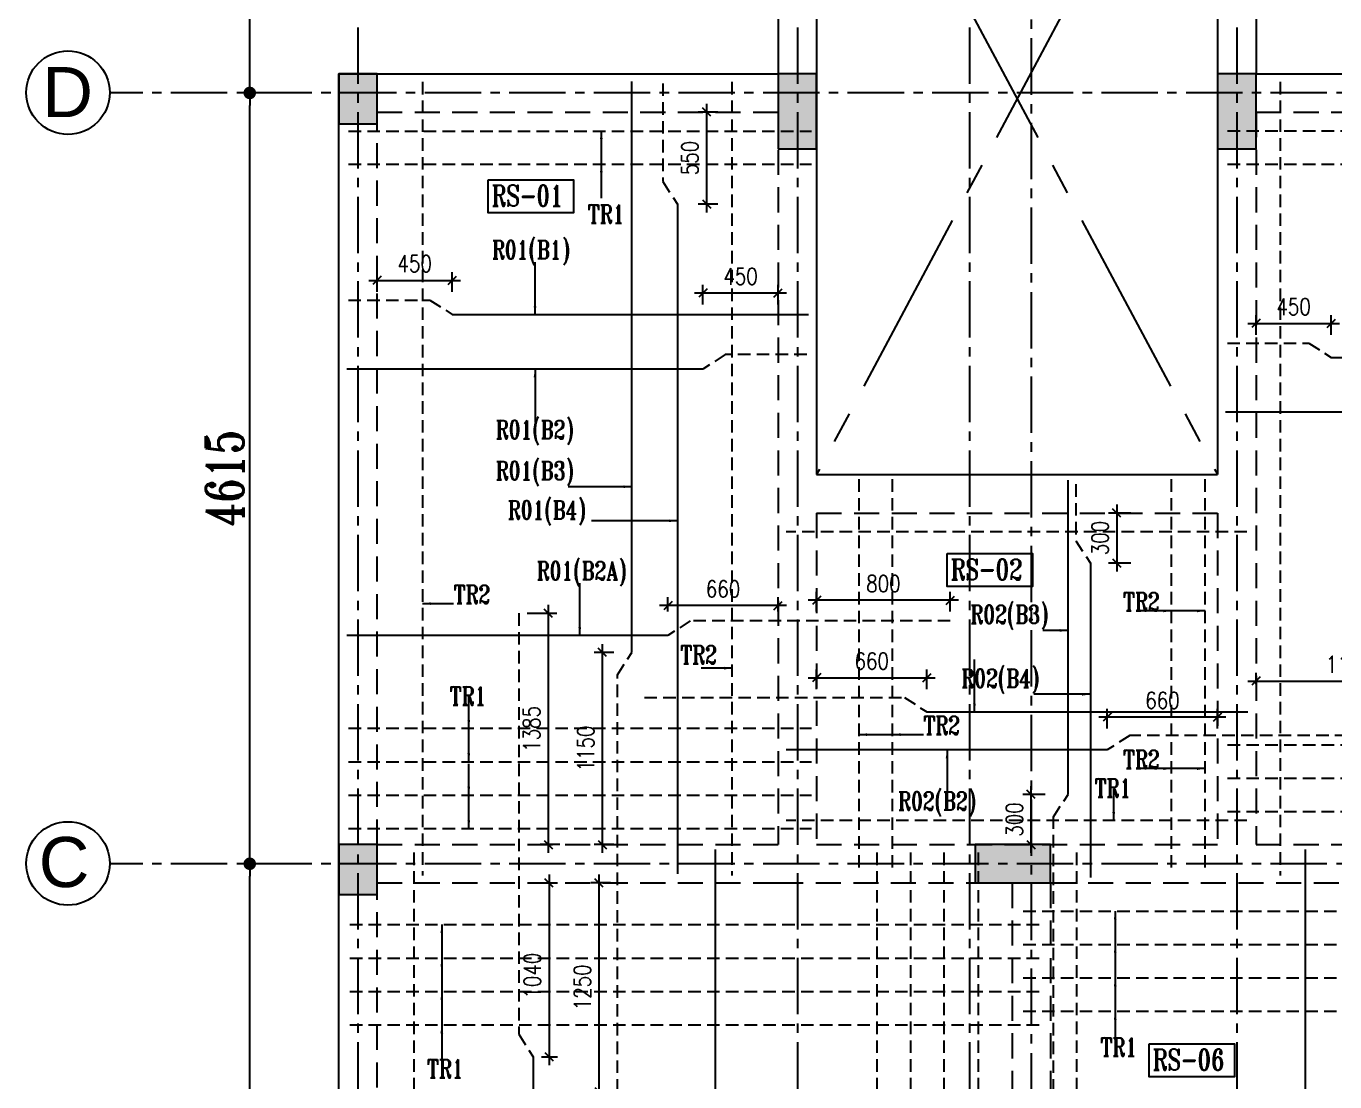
# Model space of a CAD drawing. Header units: millimetres. Extents: x 12977220 to 13113408, y -169657 to -55898.
# Drawn here: x 13080645 to 13088477, y -67421 to -61100 of the extents above; entities that cross this region are included whole.
import ezdxf

# ---------------------------------------------------------------- set-up
doc = ezdxf.new("R2010")
doc.units = ezdxf.units.MM
doc.header["$LTSCALE"] = 3
doc.header["$PDMODE"] = 66
for name, pattern in [('CENTER', [2, 1.25, -0.25, 0.25, -0.25]), ('CENTER2', [1.125, 0.75, -0.125, 0.125, -0.125]), ('HIDDEN', [0.375, 0.25, -0.125])]:
    doc.linetypes.add(name, pattern=pattern)
for name, color, linetype in [('BEAM', 7, 'Continuous'), ('COLUMN', 6, 'Continuous'), ('COLUMN NEW', 112, 'Continuous'), ('COLUMN-NAME', 83, 'Continuous'), ('DIM', 9, 'Continuous'), ('FOOTING', 60, 'Continuous'), ('GRID', 8, 'CENTER'), ('GRIDNAME', 83, 'Continuous'), ('ROD', 211, 'Continuous'), ('text', 33, 'Continuous'), ('wal1', 1, 'Continuous')]:
    doc.layers.add(name, color=color, linetype=linetype)
doc.styles.add('ariel', font='ARIAL.TTF')
doc.styles.add('ROMAN', font='ROMANS.SHX', dxfattribs={"width": 0.8})
doc.styles.add('ROMANT', font='romant.shx', dxfattribs={"width": 0.75})
doc.styles.add('RS', font='romans.shx')
doc.styles.get("Standard").update_dxf_attribs({"font": 'ARIALBD.TTF', "height": 4.5})
doc.dimstyles.new('Copy of Copy(2) of Standard', dxfattribs={"dimtxt": 6, "dimasz": 4, "dimexe": 0, "dimexo": 0, "dimgap": 2, "dimtad": 1, "dimdec": 4, "dimzin": 3, "dimdsep": 46, "dimlunit": 4, "dimtxsty": 'Standard', "dimcen": 0.09, "dimclrt": 4, "dimadec": 0, "dimazin": 0, "dimtfac": 1, "dimtdec": 4, "dimtofl": 0, "dimtmove": 0, "dimatfit": 3, "dimfxl": 1, "dimtolj": 1, "dimtzin": 0, "dimarcsym": 0})
doc.dimstyles.new('DIM$0', dxfattribs={"dimtxt": 3, "dimasz": 1, "dimexe": 1, "dimexo": 1, "dimgap": 0.5, "dimtad": 1, "dimdec": 0, "dimdsep": 46, "dimtxsty": 'ROMANT', "dimblk": 'DOT', "dimcen": 2, "dimdle": 1, "dimclrd": 9, "dimclre": 9, "dimclrt": 123, "dimadec": 0, "dimazin": 0, "dimtfac": 1, "dimtdec": 0, "dimtmove": 2, "dimatfit": 2, "dimfxl": 1, "dimarcsym": 0})
doc.dimstyles.new('s100', dxfattribs={"dimtxt": 2, "dimasz": 1, "dimexe": 1, "dimexo": 1, "dimgap": 1, "dimtad": 1, "dimdec": 0, "dimzin": 0, "dimdsep": 46, "dimtxsty": 'RS', "dimblk": 'OBLIQUE', "dimcen": 0.09, "dimdle": 1, "dimclrd": 9, "dimclre": 9, "dimclrt": 123, "dimadec": 0, "dimazin": 0, "dimtfac": 1, "dimtdec": 0, "dimtix": 1, "dimtofl": 0, "dimtmove": 0, "dimatfit": 3, "dimldrblk": 'OBLIQUE', "dimfxl": 1, "dimtolj": 1, "dimtzin": 0, "dimarcsym": 0})

# ---------------------------------------------------------------- blocks, each defined once
blk = doc.blocks.new('C1 NEW')
at = {"layer": 'COLUMN NEW', "ltscale": 0.15}
for points in [[(115, 150), (-115, 150), (0, 0)], [(0, 0), (-115, 150), (-115, -150)], [(115, 150), (0, 0), (115, -150)], [(0, 0), (-115, -150), (115, -150)]]:
    blk.add_hatch(color=6, dxfattribs=at).paths.add_polyline_path(points)
at = {"layer": 'COLUMN NEW', "color": 6, "ltscale": 0.15}
blk.add_lwpolyline([(-115, -150), (115, -150), (115, 150), (-115, 150)], close=True, dxfattribs=at)
blk = doc.blocks.new('C2')
at = {"layer": 'COLUMN NEW', "ltscale": 0.15}
blk.add_hatch(color=6, dxfattribs=at).paths.add_polyline_path([(115, 225), (-115, 225), (-115, -225), (115, -225)])
at = {"layer": 'COLUMN NEW', "color": 6, "ltscale": 0.15}
blk.add_lwpolyline([(-115, -225), (115, -225), (115, 225), (-115, 225)], close=True, dxfattribs=at)
blk = doc.blocks.new('C3')
at = {"layer": 'COLUMN NEW', "ltscale": 0.15}
blk.add_hatch(color=6, dxfattribs=at).paths.add_polyline_path([(115, 225), (-115, 225), (-115, -225), (115, -225)])
at = {"layer": 'COLUMN NEW', "color": 6, "ltscale": 0.15}
blk.add_lwpolyline([(-115, -225), (115, -225), (115, 225), (-115, 225)], close=True, dxfattribs=at)
blk = doc.blocks.new('_Dot')
at = {"color": 0, "linetype": 'ByBlock', "lineweight": -2}
blk.add_line((-0.5, 0), (-1, 0), dxfattribs=at)
at = {"color": 0, "linetype": 'ByBlock', "const_width": 0.5}
blk.add_lwpolyline([(-0.25, 0, 1), (0.25, 0, 1)], format="xyb", close=True, dxfattribs=at)
blk = doc.blocks.new('*D688')
at = {"layer": 'Defpoints', "color": 0, "linetype": 'ByBlock', "ltscale": 500, "transparency": 16777216}
for p in [(13081983.1, -66115.2), (13082055.1, -66115.2), (13081880.3, -70270.2)]:
    blk.add_point(p, dxfattribs=at)
at = {"layer": 'FOOTING', "color": 9, "linetype": 'ByBlock', "lineweight": -2, "ltscale": 500, "transparency": 16777216}
for p, q in [((13081980.1, -66115.2), (13081908.1, -66115.2)), ((13081983.1, -70195.2), (13081983.1, -66190.2)), ((13081955.3, -70270.2), (13082058.1, -70270.2))]:
    blk.add_line(p, q, dxfattribs=at)
at = {"layer": 'FOOTING', "color": 9, "linetype": 'ByBlock', "lineweight": -2, "ltscale": 500, "transparency": 16777216, "xscale": 75, "yscale": 75, "zscale": 75}
for p, rotation in [((13081983.1, -66115.2), 90), ((13081983.1, -70270.2), 270)]:
    blk.add_blockref('_Dot', p, dxfattribs=dict(at, rotation=rotation))
at = {"layer": 'FOOTING', "color": 6, "linetype": 'ByBlock', "ltscale": 500, "transparency": 16777216, "insert": (13081833.1, -68192.7), "char_height": 225, "attachment_point": 5, "rotation": 90, "style": 'ROMANT'}
blk.add_mtext('4155', dxfattribs=at)
blk = doc.blocks.new('*D689')
at = {"layer": 'Defpoints', "color": 0, "linetype": 'ByBlock', "ltscale": 500, "transparency": 16777216}
for p in [(13081983.1, -61500.2), (13082055.1, -61500.2), (13082055.1, -66115.2)]:
    blk.add_point(p, dxfattribs=at)
at = {"layer": 'FOOTING', "color": 9, "linetype": 'ByBlock', "lineweight": -2, "ltscale": 500, "transparency": 16777216}
for p, q in [((13081980.1, -61500.2), (13081908.1, -61500.2)), ((13081983.1, -66040.2), (13081983.1, -61575.2)), ((13081980.1, -66115.2), (13081908.1, -66115.2))]:
    blk.add_line(p, q, dxfattribs=at)
at = {"layer": 'FOOTING', "color": 9, "linetype": 'ByBlock', "lineweight": -2, "ltscale": 500, "transparency": 16777216, "xscale": 75, "yscale": 75, "zscale": 75}
for p, rotation in [((13081983.1, -61500.2), 90), ((13081983.1, -66115.2), 270)]:
    blk.add_blockref('_Dot', p, dxfattribs=dict(at, rotation=rotation))
at = {"layer": 'FOOTING', "color": 6, "linetype": 'ByBlock', "ltscale": 500, "transparency": 16777216, "insert": (13081833.1, -63807.7), "char_height": 225, "attachment_point": 5, "rotation": 90, "style": 'ROMANT'}
blk.add_mtext('4615', dxfattribs=at)
blk = doc.blocks.new('*D690')
at = {"layer": 'Defpoints', "color": 0, "linetype": 'ByBlock', "ltscale": 500, "transparency": 16777216}
for p in [(13081983.1, -59170.2), (13082180.8, -59170.2), (13082055.1, -61500.2)]:
    blk.add_point(p, dxfattribs=at)
at = {"layer": 'FOOTING', "color": 9, "linetype": 'ByBlock', "lineweight": -2, "ltscale": 500, "transparency": 16777216}
for p, q in [((13082105.8, -59170.2), (13081908.1, -59170.2)), ((13081983.1, -61425.2), (13081983.1, -59245.2)), ((13081980.1, -61500.2), (13081908.1, -61500.2))]:
    blk.add_line(p, q, dxfattribs=at)
at = {"layer": 'FOOTING', "color": 9, "linetype": 'ByBlock', "lineweight": -2, "ltscale": 500, "transparency": 16777216, "xscale": 75, "yscale": 75, "zscale": 75}
for p, rotation in [((13081983.1, -59170.2), 90), ((13081983.1, -61500.2), 270)]:
    blk.add_blockref('_Dot', p, dxfattribs=dict(at, rotation=rotation))
at = {"layer": 'FOOTING', "color": 6, "linetype": 'ByBlock', "ltscale": 500, "transparency": 16777216, "insert": (13081833.1, -60335.2), "char_height": 225, "attachment_point": 5, "rotation": 90, "style": 'ROMANT'}
blk.add_mtext('2330', dxfattribs=at)
blk = doc.blocks.new('_Oblique')
at = {"color": 0, "linetype": 'ByBlock', "lineweight": -2}
blk.add_line((-0.5, -0.5), (0.5, 0.5), dxfattribs=at)
blk = doc.blocks.new('*D736')
at = {"layer": 'COLUMN-NAME', "color": 9, "linetype": 'Continuous', "lineweight": -2, "transparency": 16777216}
for p, q in [((13082745.2, -62690.1), (13082745.2, -62572.4)), ((13083195.2, -62690.1), (13083195.2, -62572.4)), ((13082695.2, -62622.4), (13083245.2, -62622.4))]:
    blk.add_line(p, q, dxfattribs=at)
at = {"layer": 'Defpoints', "color": 0, "linetype": 'Continuous', "transparency": 16777216}
for p in [(13083195.2, -62622.4), (13082745.2, -62740.1), (13083195.2, -62740.1)]:
    blk.add_point(p, dxfattribs=at)
at = {"layer": 'COLUMN-NAME', "color": 9, "linetype": 'Continuous', "lineweight": -2, "transparency": 16777216, "xscale": 50, "yscale": 50, "zscale": 50, "rotation": 180}
blk.add_blockref('_Oblique', (13082745.2, -62622.4), dxfattribs=at)
at = {"layer": 'COLUMN-NAME', "color": 9, "linetype": 'Continuous', "lineweight": -2, "transparency": 16777216, "xscale": 50, "yscale": 50, "zscale": 50}
blk.add_blockref('_Oblique', (13083195.2, -62622.4), dxfattribs=at)
at = {"layer": 'COLUMN-NAME', "color": 6, "linetype": 'Continuous', "transparency": 16777216, "insert": (13082970.2, -62522.4), "char_height": 100, "attachment_point": 5, "style": 'ROMAN'}
blk.add_mtext('\\A1;450', dxfattribs=at)
blk = doc.blocks.new('*D737')
at = {"layer": 'COLUMN-NAME', "color": 9, "linetype": 'Continuous', "lineweight": -2, "transparency": 16777216}
for p, q in [((13084695.2, -62766.3), (13084695.2, -62648.6)), ((13085145.2, -62766.3), (13085145.2, -62648.6)), ((13085195.2, -62698.6), (13084645.2, -62698.6))]:
    blk.add_line(p, q, dxfattribs=at)
at = {"layer": 'Defpoints', "color": 0, "linetype": 'Continuous', "transparency": 16777216}
for p in [(13084695.2, -62698.6), (13084695.2, -62816.3), (13085145.2, -62816.3)]:
    blk.add_point(p, dxfattribs=at)
at = {"layer": 'COLUMN-NAME', "color": 9, "linetype": 'Continuous', "lineweight": -2, "transparency": 16777216, "xscale": 50, "yscale": 50, "zscale": 50, "rotation": 180}
blk.add_blockref('_Oblique', (13084695.2, -62698.6), dxfattribs=at)
at = {"layer": 'COLUMN-NAME', "color": 9, "linetype": 'Continuous', "lineweight": -2, "transparency": 16777216, "xscale": 50, "yscale": 50, "zscale": 50}
blk.add_blockref('_Oblique', (13085145.2, -62698.6), dxfattribs=at)
at = {"layer": 'COLUMN-NAME', "color": 6, "linetype": 'Continuous', "transparency": 16777216, "insert": (13084920.2, -62598.6), "char_height": 100, "attachment_point": 5, "style": 'ROMAN'}
blk.add_mtext('\\A1;450', dxfattribs=at)
blk = doc.blocks.new('*D738')
at = {"layer": 'COLUMN-NAME', "color": 9, "linetype": 'Continuous', "lineweight": -2, "transparency": 16777216}
for p, q in [((13084784.9, -61615.2), (13084667.2, -61615.2)), ((13084717.2, -61565.2), (13084717.2, -62215.2)), ((13084784.9, -62165.2), (13084667.2, -62165.2))]:
    blk.add_line(p, q, dxfattribs=at)
at = {"layer": 'Defpoints', "color": 0, "linetype": 'Continuous', "transparency": 16777216}
for p in [(13084834.9, -61615.2), (13084717.2, -62165.2), (13084834.9, -62165.2)]:
    blk.add_point(p, dxfattribs=at)
at = {"layer": 'COLUMN-NAME', "color": 9, "linetype": 'Continuous', "lineweight": -2, "transparency": 16777216, "xscale": 50, "yscale": 50, "zscale": 50}
for p, rotation in [((13084717.2, -61615.2), 90), ((13084717.2, -62165.2), 270)]:
    blk.add_blockref('_Oblique', p, dxfattribs=dict(at, rotation=rotation))
at = {"layer": 'COLUMN-NAME', "color": 6, "linetype": 'Continuous', "transparency": 16777216, "insert": (13084617.2, -61890.2), "char_height": 100, "attachment_point": 5, "rotation": 90, "style": 'ROMAN'}
blk.add_mtext('\\A1;550', dxfattribs=at)
blk = doc.blocks.new('*D739')
at = {"layer": 'COLUMN-NAME', "color": 9, "linetype": 'Continuous', "lineweight": -2, "transparency": 16777216}
for p, q in [((13084093.6, -66050.2), (13084093.6, -64800.2)), ((13084161.3, -64850.2), (13084043.6, -64850.2)), ((13084161.3, -66000.2), (13084043.6, -66000.2))]:
    blk.add_line(p, q, dxfattribs=at)
at = {"layer": 'Defpoints', "color": 0, "linetype": 'Continuous', "transparency": 16777216}
for p in [(13084093.6, -64850.2), (13084211.3, -64850.2), (13084211.3, -66000.2)]:
    blk.add_point(p, dxfattribs=at)
at = {"layer": 'COLUMN-NAME', "color": 9, "linetype": 'Continuous', "lineweight": -2, "transparency": 16777216, "xscale": 50, "yscale": 50, "zscale": 50}
for p, rotation in [((13084093.6, -64850.2), 90), ((13084093.6, -66000.2), 270)]:
    blk.add_blockref('_Oblique', p, dxfattribs=dict(at, rotation=rotation))
at = {"layer": 'COLUMN-NAME', "color": 6, "linetype": 'Continuous', "transparency": 16777216, "insert": (13083993.6, -65425.2), "char_height": 100, "attachment_point": 5, "rotation": 90, "style": 'ROMAN'}
blk.add_mtext('\\A1;1150', dxfattribs=at)
blk = doc.blocks.new('*D740')
at = {"layer": 'COLUMN-NAME', "color": 9, "linetype": 'Continuous', "lineweight": -2, "transparency": 16777216}
for p, q in [((13084485.2, -64605.6), (13084485.2, -64519.8)), ((13085145.2, -64605.6), (13085145.2, -64519.8)), ((13085195.2, -64569.8), (13084435.2, -64569.8))]:
    blk.add_line(p, q, dxfattribs=at)
at = {"layer": 'Defpoints', "color": 0, "linetype": 'Continuous', "transparency": 16777216}
for p in [(13084485.2, -64569.8), (13084485.2, -64655.6), (13085145.2, -64655.6)]:
    blk.add_point(p, dxfattribs=at)
at = {"layer": 'COLUMN-NAME', "color": 9, "linetype": 'Continuous', "lineweight": -2, "transparency": 16777216, "xscale": 50, "yscale": 50, "zscale": 50, "rotation": 180}
blk.add_blockref('_Oblique', (13084485.2, -64569.8), dxfattribs=at)
at = {"layer": 'COLUMN-NAME', "color": 9, "linetype": 'Continuous', "lineweight": -2, "transparency": 16777216, "xscale": 50, "yscale": 50, "zscale": 50}
blk.add_blockref('_Oblique', (13085145.2, -64569.8), dxfattribs=at)
at = {"layer": 'COLUMN-NAME', "color": 6, "linetype": 'Continuous', "transparency": 16777216, "insert": (13084815.2, -64469.8), "char_height": 100, "attachment_point": 5, "style": 'ROMAN'}
blk.add_mtext('\\A1;660', dxfattribs=at)
blk = doc.blocks.new('*D741')
at = {"layer": 'COLUMN-NAME', "color": 9, "linetype": 'Continuous', "lineweight": -2, "transparency": 16777216}
for p, q in [((13085375.2, -64605.6), (13085375.2, -64487.9)), ((13086175.2, -64605.6), (13086175.2, -64487.9)), ((13086225.2, -64537.9), (13085325.2, -64537.9))]:
    blk.add_line(p, q, dxfattribs=at)
at = {"layer": 'Defpoints', "color": 0, "linetype": 'Continuous', "transparency": 16777216}
for p in [(13085375.2, -64537.9), (13085375.2, -64655.6), (13086175.2, -64655.6)]:
    blk.add_point(p, dxfattribs=at)
at = {"layer": 'COLUMN-NAME', "color": 9, "linetype": 'Continuous', "lineweight": -2, "transparency": 16777216, "xscale": 50, "yscale": 50, "zscale": 50, "rotation": 180}
blk.add_blockref('_Oblique', (13085375.2, -64537.9), dxfattribs=at)
at = {"layer": 'COLUMN-NAME', "color": 9, "linetype": 'Continuous', "lineweight": -2, "transparency": 16777216, "xscale": 50, "yscale": 50, "zscale": 50}
blk.add_blockref('_Oblique', (13086175.2, -64537.9), dxfattribs=at)
at = {"layer": 'COLUMN-NAME', "color": 6, "linetype": 'Continuous', "transparency": 16777216, "insert": (13085775.2, -64437.9), "char_height": 100, "attachment_point": 5, "style": 'ROMAN'}
blk.add_mtext('\\A1;800', dxfattribs=at)
blk = doc.blocks.new('*D742')
at = {"layer": 'COLUMN-NAME', "color": 9, "linetype": 'Continuous', "lineweight": -2, "transparency": 16777216}
for p, q in [((13085325.2, -65001.6), (13086085.2, -65001.6)), ((13085375.2, -65069.3), (13085375.2, -64951.6)), ((13086035.2, -65069.3), (13086035.2, -64951.6))]:
    blk.add_line(p, q, dxfattribs=at)
at = {"layer": 'Defpoints', "color": 0, "linetype": 'Continuous', "transparency": 16777216}
for p in [(13086035.2, -65001.6), (13085375.2, -65119.3), (13086035.2, -65119.3)]:
    blk.add_point(p, dxfattribs=at)
at = {"layer": 'COLUMN-NAME', "color": 9, "linetype": 'Continuous', "lineweight": -2, "transparency": 16777216, "xscale": 50, "yscale": 50, "zscale": 50, "rotation": 180}
blk.add_blockref('_Oblique', (13085375.2, -65001.6), dxfattribs=at)
at = {"layer": 'COLUMN-NAME', "color": 9, "linetype": 'Continuous', "lineweight": -2, "transparency": 16777216, "xscale": 50, "yscale": 50, "zscale": 50}
blk.add_blockref('_Oblique', (13086035.2, -65001.6), dxfattribs=at)
at = {"layer": 'COLUMN-NAME', "color": 6, "linetype": 'Continuous', "transparency": 16777216, "insert": (13085705.2, -64901.6), "char_height": 100, "attachment_point": 5, "style": 'ROMAN'}
blk.add_mtext('\\A1;660', dxfattribs=at)
blk = doc.blocks.new('*D743')
at = {"layer": 'COLUMN-NAME', "color": 9, "linetype": 'Continuous', "lineweight": -2, "transparency": 16777216}
for p, q in [((13087825.2, -65237.1), (13087065.2, -65237.1)), ((13087115.2, -65304.8), (13087115.2, -65187.1)), ((13087775.2, -65304.8), (13087775.2, -65187.1))]:
    blk.add_line(p, q, dxfattribs=at)
at = {"layer": 'Defpoints', "color": 0, "linetype": 'Continuous', "transparency": 16777216}
for p in [(13087115.2, -65237.1), (13087115.2, -65354.8), (13087775.2, -65354.8)]:
    blk.add_point(p, dxfattribs=at)
at = {"layer": 'COLUMN-NAME', "color": 9, "linetype": 'Continuous', "lineweight": -2, "transparency": 16777216, "xscale": 50, "yscale": 50, "zscale": 50, "rotation": 180}
blk.add_blockref('_Oblique', (13087115.2, -65237.1), dxfattribs=at)
at = {"layer": 'COLUMN-NAME', "color": 9, "linetype": 'Continuous', "lineweight": -2, "transparency": 16777216, "xscale": 50, "yscale": 50, "zscale": 50}
blk.add_blockref('_Oblique', (13087775.2, -65237.1), dxfattribs=at)
at = {"layer": 'COLUMN-NAME', "color": 6, "linetype": 'Continuous', "transparency": 16777216, "insert": (13087445.2, -65137.1), "char_height": 100, "attachment_point": 5, "style": 'ROMAN'}
blk.add_mtext('\\A1;660', dxfattribs=at)
blk = doc.blocks.new('*D744')
at = {"layer": 'COLUMN-NAME', "color": 9, "linetype": 'Continuous', "lineweight": -2, "transparency": 16777216}
for p, q in [((13087171.9, -63965.2), (13087171.9, -64365.2)), ((13087256.4, -64015.2), (13087121.9, -64015.2)), ((13087256.4, -64315.2), (13087121.9, -64315.2))]:
    blk.add_line(p, q, dxfattribs=at)
at = {"layer": 'Defpoints', "color": 0, "linetype": 'Continuous', "transparency": 16777216}
for p in [(13087306.4, -64015.2), (13087171.9, -64315.2), (13087306.4, -64315.2)]:
    blk.add_point(p, dxfattribs=at)
at = {"layer": 'COLUMN-NAME', "color": 9, "linetype": 'Continuous', "lineweight": -2, "transparency": 16777216, "xscale": 50, "yscale": 50, "zscale": 50}
for p, rotation in [((13087171.9, -64015.2), 90), ((13087171.9, -64315.2), 270)]:
    blk.add_blockref('_Oblique', p, dxfattribs=dict(at, rotation=rotation))
at = {"layer": 'COLUMN-NAME', "color": 6, "linetype": 'Continuous', "transparency": 16777216, "insert": (13087071.9, -64165.2), "char_height": 100, "attachment_point": 5, "rotation": 90, "style": 'ROMAN'}
blk.add_mtext('\\A1;300', dxfattribs=at)
blk = doc.blocks.new('*D745')
at = {"layer": 'COLUMN-NAME', "color": 9, "linetype": 'Continuous', "lineweight": -2, "transparency": 16777216}
for p, q in [((13086743.8, -65700.2), (13086609.3, -65700.2)), ((13086659.3, -66050.2), (13086659.3, -65650.2)), ((13086743.8, -66000.2), (13086609.3, -66000.2))]:
    blk.add_line(p, q, dxfattribs=at)
at = {"layer": 'Defpoints', "color": 0, "linetype": 'Continuous', "transparency": 16777216}
for p in [(13086659.3, -65700.2), (13086793.8, -65700.2), (13086793.8, -66000.2)]:
    blk.add_point(p, dxfattribs=at)
at = {"layer": 'COLUMN-NAME', "color": 9, "linetype": 'Continuous', "lineweight": -2, "transparency": 16777216, "xscale": 50, "yscale": 50, "zscale": 50}
for p, rotation in [((13086659.3, -65700.2), 90), ((13086659.3, -66000.2), 270)]:
    blk.add_blockref('_Oblique', p, dxfattribs=dict(at, rotation=rotation))
at = {"layer": 'COLUMN-NAME', "color": 6, "linetype": 'Continuous', "transparency": 16777216, "insert": (13086559.3, -65850.2), "char_height": 100, "attachment_point": 5, "rotation": 90, "style": 'ROMAN'}
blk.add_mtext('\\A1;300', dxfattribs=at)
blk = doc.blocks.new('*D748')
at = {"layer": 'COLUMN-NAME', "color": 9, "linetype": 'Continuous', "lineweight": -2, "transparency": 16777216}
for p, q in [((13087955.2, -62880.1), (13088505.2, -62880.1)), ((13088005.2, -62947.8), (13088005.2, -62830.1)), ((13088455.2, -62947.8), (13088455.2, -62830.1))]:
    blk.add_line(p, q, dxfattribs=at)
at = {"layer": 'Defpoints', "color": 0, "linetype": 'Continuous', "transparency": 16777216}
for p in [(13088455.2, -62880.1), (13088005.2, -62997.8), (13088455.2, -62997.8)]:
    blk.add_point(p, dxfattribs=at)
at = {"layer": 'COLUMN-NAME', "color": 9, "linetype": 'Continuous', "lineweight": -2, "transparency": 16777216, "xscale": 50, "yscale": 50, "zscale": 50, "rotation": 180}
blk.add_blockref('_Oblique', (13088005.2, -62880.1), dxfattribs=at)
at = {"layer": 'COLUMN-NAME', "color": 9, "linetype": 'Continuous', "lineweight": -2, "transparency": 16777216, "xscale": 50, "yscale": 50, "zscale": 50}
blk.add_blockref('_Oblique', (13088455.2, -62880.1), dxfattribs=at)
at = {"layer": 'COLUMN-NAME', "color": 6, "linetype": 'Continuous', "transparency": 16777216, "insert": (13088230.2, -62780.1), "char_height": 100, "attachment_point": 5, "style": 'ROMAN'}
blk.add_mtext('\\A1;450', dxfattribs=at)
blk = doc.blocks.new('*D751')
at = {"layer": 'COLUMN-NAME', "color": 9, "linetype": 'Continuous', "lineweight": -2, "transparency": 16777216}
for p, q in [((13088005.2, -65039), (13088005.2, -64971.4)), ((13089115.2, -65297), (13089115.2, -64971.4)), ((13087955.2, -65021.4), (13089165.2, -65021.4))]:
    blk.add_line(p, q, dxfattribs=at)
at = {"layer": 'Defpoints', "color": 0, "linetype": 'Continuous', "transparency": 16777216}
for p in [(13089115.2, -65021.4), (13088005.2, -65089), (13089115.2, -65347)]:
    blk.add_point(p, dxfattribs=at)
at = {"layer": 'COLUMN-NAME', "color": 9, "linetype": 'Continuous', "lineweight": -2, "transparency": 16777216, "xscale": 50, "yscale": 50, "zscale": 50, "rotation": 180}
blk.add_blockref('_Oblique', (13088005.2, -65021.4), dxfattribs=at)
at = {"layer": 'COLUMN-NAME', "color": 9, "linetype": 'Continuous', "lineweight": -2, "transparency": 16777216, "xscale": 50, "yscale": 50, "zscale": 50}
blk.add_blockref('_Oblique', (13089115.2, -65021.4), dxfattribs=at)
at = {"layer": 'COLUMN-NAME', "color": 6, "linetype": 'Continuous', "transparency": 16777216, "insert": (13088560.2, -64921.4), "char_height": 100, "attachment_point": 5, "style": 'ROMAN'}
blk.add_mtext('\\A1;1110', dxfattribs=at)
blk = doc.blocks.new('*D758')
at = {"layer": 'COLUMN-NAME', "color": 9, "linetype": 'Continuous', "lineweight": -2, "transparency": 16777216}
for p, q in [((13083754.4, -66230.2), (13083824.3, -66230.2)), ((13083774.3, -66180.2), (13083774.3, -67320.2)), ((13083729.6, -67270.2), (13083824.3, -67270.2))]:
    blk.add_line(p, q, dxfattribs=at)
at = {"layer": 'Defpoints', "color": 0, "linetype": 'Continuous', "transparency": 16777216}
for p in [(13083704.4, -66230.2), (13083679.6, -67270.2), (13083774.3, -67270.2)]:
    blk.add_point(p, dxfattribs=at)
at = {"layer": 'COLUMN-NAME', "color": 9, "linetype": 'Continuous', "lineweight": -2, "transparency": 16777216, "xscale": 50, "yscale": 50, "zscale": 50}
for p, rotation in [((13083774.3, -66230.2), 90), ((13083774.3, -67270.2), 270)]:
    blk.add_blockref('_Oblique', p, dxfattribs=dict(at, rotation=rotation))
at = {"layer": 'COLUMN-NAME', "color": 6, "linetype": 'Continuous', "transparency": 16777216, "insert": (13083674.3, -66785.2), "char_height": 100, "attachment_point": 5, "rotation": 90, "style": 'ROMAN'}
blk.add_mtext('\\A1;1040', dxfattribs=at)
blk = doc.blocks.new('*D762')
at = {"layer": 'COLUMN-NAME', "color": 9, "linetype": 'Continuous', "lineweight": -2, "transparency": 16777216}
for p, q in [((13084141.3, -66230.2), (13084023.6, -66230.2)), ((13084073.6, -67530.2), (13084073.6, -66180.2)), ((13084141.3, -67480.2), (13084023.6, -67480.2))]:
    blk.add_line(p, q, dxfattribs=at)
at = {"layer": 'Defpoints', "color": 0, "linetype": 'Continuous', "transparency": 16777216}
for p in [(13084073.6, -66230.2), (13084191.3, -66230.2), (13084191.3, -67480.2)]:
    blk.add_point(p, dxfattribs=at)
at = {"layer": 'COLUMN-NAME', "color": 9, "linetype": 'Continuous', "lineweight": -2, "transparency": 16777216, "xscale": 50, "yscale": 50, "zscale": 50}
for p, rotation in [((13084073.6, -66230.2), 90), ((13084073.6, -67480.2), 270)]:
    blk.add_blockref('_Oblique', p, dxfattribs=dict(at, rotation=rotation))
at = {"layer": 'COLUMN-NAME', "color": 6, "linetype": 'Continuous', "transparency": 16777216, "insert": (13083973.6, -66855.2), "char_height": 100, "attachment_point": 5, "rotation": 90, "style": 'ROMAN'}
blk.add_mtext('\\A1;1250', dxfattribs=at)
blk = doc.blocks.new('*D764')
at = {"layer": 'COLUMN-NAME', "color": 9, "linetype": 'Continuous', "lineweight": -2, "transparency": 16777216}
for p, q in [((13083770.1, -66050.2), (13083770.1, -64565.2)), ((13083642.6, -64615.2), (13083820.1, -64615.2)), ((13083837.8, -66000.2), (13083720.1, -66000.2))]:
    blk.add_line(p, q, dxfattribs=at)
at = {"layer": 'Defpoints', "color": 0, "linetype": 'Continuous', "transparency": 16777216}
for p in [(13083592.6, -64615.2), (13083770.1, -64615.2), (13083887.8, -66000.2)]:
    blk.add_point(p, dxfattribs=at)
at = {"layer": 'COLUMN-NAME', "color": 9, "linetype": 'Continuous', "lineweight": -2, "transparency": 16777216, "xscale": 50, "yscale": 50, "zscale": 50}
for p, rotation in [((13083770.1, -64615.2), 90), ((13083770.1, -66000.2), 270)]:
    blk.add_blockref('_Oblique', p, dxfattribs=dict(at, rotation=rotation))
at = {"layer": 'COLUMN-NAME', "color": 6, "linetype": 'Continuous', "transparency": 16777216, "insert": (13083670.1, -65307.7), "char_height": 100, "attachment_point": 5, "rotation": 90, "style": 'ROMAN'}
blk.add_mtext('\\A1;1385', dxfattribs=at)

msp = doc.modelspace()

# ---------------------------------------------------------------- linework, layer by layer
at = {"layer": 'BEAM', "color": 1, "linetype": 'ByBlock', "ltscale": 500}
for p, q in [((13085145.2, -59055.2), (13085145.2, -61385.2)), ((13088005.2, -59055.2), (13088005.2, -61385.2)), ((13085375.2, -59285.2), (13085375.2, -63785.2)), ((13087775.2, -59285.2), (13087775.2, -63785.2)), ((13082515.2, -70385.2), (13082515.2, -61385.2)), ((13082515.2, -61385.2), (13085145.2, -61385.2)), ((13088005.2, -61385.2), (13094335.2, -61385.2)), ((13085375.2, -63785.2), (13087775.2, -63785.2))]:
    msp.add_line(p, q, dxfattribs=at)
at = {"layer": 'COLUMN', "color": 8, "linetype": 'CENTER2', "ltscale": 500}
for p, q in [((13085375.2, -59285.2), (13087775.2, -63785.2)), ((13087775.2, -59285.2), (13085375.2, -63785.2))]:
    msp.add_line(p, q, dxfattribs=at)
at = {"layer": 'FOOTING', "color": 4, "linetype": 'ByBlock'}
for points in [[(13083409.7, -62019.8), (13083920.3, -62019.8), (13083920.3, -62217.3), (13083409.7, -62217.3)], [(13086157.2, -64258.3), (13086667.8, -64258.3), (13086667.8, -64455.8), (13086157.2, -64455.8)], [(13087365.9, -67193.3), (13087876.5, -67193.3), (13087876.5, -67390.9), (13087365.9, -67390.9)]]:
    msp.add_lwpolyline(points, close=True, dxfattribs=at)
at = {"layer": 'GRID', "linetype": 'CENTER2', "ltscale": 150}
for p, q in [((13082630.2, -57059), (13082630.2, -71113.5)), ((13085260.2, -57059), (13085260.2, -71113.5)), ((13086290.2, -57059), (13086290.2, -71113.5)), ((13087890.2, -57059), (13087890.2, -71113.5)), ((13086660.2, -57629.5), (13086660.2, -71113.5)), ((13095011.1, -61500.2), (13081145.1, -61500.2)), ((13095011.1, -66115.2), (13081145.1, -66115.2))]:
    msp.add_line(p, q, dxfattribs=at)
at = {"layer": 'GRIDNAME'}
for centre in [(13080895.1, -61498.3), (13080895.1, -66113.3)]:
    msp.add_circle(centre, 250, dxfattribs=at)
at = {"layer": 'ROD', "color": 2, "linetype": 'HIDDEN', "ltscale": 100}
for p, q in [((13083016.6, -61433.8), (13083016.6, -66185.6)), ((13084455.1, -61443.5), (13084455.1, -62031.4)), ((13084868.1, -61433.8), (13084868.1, -66185.6)), ((13088150.3, -61433.8), (13088150.3, -66185.6)), ((13082574.4, -61728.3), (13085344.6, -61728.3)), ((13087835.2, -61726.5), (13091671.1, -61726.5)), ((13082574.4, -61926.5), (13085344.6, -61926.5)), ((13087835.2, -61926.5), (13091671.1, -61926.5)), ((13084455.1, -62031.4), (13084542.1, -62165.2)), ((13082573.5, -62740.1), (13083061.4, -62740.1)), ((13083061.4, -62740.1), (13083195.2, -62827.1)), ((13087833.5, -62997.8), (13088321.4, -62997.8)), ((13088321.4, -62997.8), (13088455.2, -63084.8)), ((13084829, -63066.7), (13084695.2, -63153.7)), ((13085317, -63066.7), (13084829, -63066.7)), ((13085627.8, -63813), (13085627.8, -66166.8)), ((13085827.8, -63813), (13085827.8, -66166.8)), ((13087498.1, -63813), (13087498.1, -66166.8)), ((13087698.1, -63813), (13087698.1, -66166.8)), ((13086926.6, -63843.5), (13086926.6, -64181.4)), ((13087950.6, -64128), (13085193.4, -64128)), ((13086926.6, -64181.4), (13087013.6, -64315.2)), ((13083592.6, -64615.2), (13083592.6, -67136.4)), ((13084619, -64660.9), (13084485.2, -64747.9)), ((13086175.2, -64660.9), (13084619, -64660.9)), ((13084183, -64984), (13084270, -64850.2)), ((13084183, -67480.2), (13084183, -64984)), ((13084345.2, -65119.3), (13085901.4, -65119.3)), ((13085901.4, -65119.3), (13086035.2, -65206.3)), ((13082574.4, -65304.3), (13085344.6, -65304.3)), ((13087249, -65347), (13087115.2, -65434)), ((13089115.2, -65347), (13087249, -65347)), ((13087835.2, -65402.5), (13091671.1, -65402.5)), ((13082574.4, -65504.3), (13085344.6, -65504.3)), ((13087835.2, -65602.5), (13091671.1, -65602.5)), ((13082574.4, -65704.3), (13085344.6, -65704.3)), ((13086793.1, -65834), (13086880.1, -65700.2)), ((13087950.6, -65855.3), (13085193.4, -65855.3)), ((13086793.1, -67480.2), (13086793.1, -65834)), ((13087835.2, -65802.5), (13091671.1, -65802.5)), ((13082574.4, -65904.3), (13085344.6, -65904.3)), ((13082964.3, -66047.6), (13082964.3, -70333.1)), ((13085736.5, -66047.6), (13085736.5, -70333.1)), ((13085936.5, -66047.6), (13085936.5, -70333.1)), ((13086136.5, -66047.6), (13086136.5, -70333.1)), ((13086342.4, -66047.6), (13086342.4, -70333.1)), ((13086931.6, -66047.6), (13086931.6, -70333.1)), ((13086612.2, -66398.2), (13090262.7, -66398.2)), ((13082582.2, -66479.6), (13086732.7, -66479.6)), ((13086612.2, -66598.2), (13090262.7, -66598.2)), ((13082582.2, -66679.6), (13086732.7, -66679.6)), ((13086612.2, -66798.2), (13090262.7, -66798.2)), ((13082582.2, -66879.6), (13086732.7, -66879.6)), ((13086612.2, -66998.2), (13090262.7, -66998.2)), ((13082582.2, -67079.6), (13086732.7, -67079.6)), ((13083592.6, -67136.4), (13083679.6, -67270.2))]:
    msp.add_line(p, q, dxfattribs=at)
at = {"layer": 'ROD', "color": 2}
for p, q in [((13084270, -64850.2), (13084270, -61431.9)), ((13084542.1, -62165.2), (13084542.1, -66176)), ((13083195.2, -62827.1), (13085327, -62827.1)), ((13088455.2, -63084.8), (13091657, -63084.8)), ((13084695.2, -63153.7), (13082563.4, -63153.7)), ((13090550.2, -63411.4), (13087823.4, -63411.4)), ((13086880.1, -65700.2), (13086880.1, -63819)), ((13087013.6, -64315.2), (13087013.6, -66196.5)), ((13084485.2, -64747.9), (13082563.4, -64747.9)), ((13086035.2, -65206.3), (13087957, -65206.3)), ((13087115.2, -65434), (13085193.4, -65434)), ((13084770.7, -69655.2), (13084770.7, -66029.7)), ((13088300.7, -69655.2), (13088300.7, -66029.7)), ((13083679.6, -67270.2), (13083679.6, -70351.2))]:
    msp.add_line(p, q, dxfattribs=at)
at = {"layer": 'wal1', "linetype": 'HIDDEN', "ltscale": 200}
for p, q in [((13082745.2, -66000.2), (13082745.2, -61615.2)), ((13082745.2, -61615.2), (13085145.2, -61615.2)), ((13085145.2, -61615.2), (13085145.2, -66000.2)), ((13088005.2, -61615.2), (13088005.2, -66000.2)), ((13088005.2, -61615.2), (13091475.2, -61615.2)), ((13085375.2, -64015.2), (13087775.2, -64015.2)), ((13085375.2, -64015.2), (13085375.2, -66000.2)), ((13087775.2, -64015.2), (13087775.2, -66000.2)), ((13082745.2, -66000.2), (13085145.2, -66000.2)), ((13085375.2, -66000.2), (13087775.2, -66000.2)), ((13088005.2, -66000.2), (13091475.2, -66000.2)), ((13082745.2, -70155.2), (13082745.2, -66230.2)), ((13082745.2, -66230.2), (13085145.2, -66230.2)), ((13085145.2, -66230.2), (13086545.2, -66230.2)), ((13086545.2, -66230.2), (13086545.2, -70155.2)), ((13086775.2, -66230.2), (13090075.2, -66230.2)), ((13086775.2, -66230.2), (13086775.2, -70155.2))]:
    msp.add_line(p, q, dxfattribs=at)

# ---------------------------------------------------------------- block references
at = {"layer": 'COLUMN NEW'}
for p in [(13082630.2, -61535.2), (13082630.2, -66150.2)]:
    msp.add_blockref('C1 NEW', p, dxfattribs=at)
at = {"layer": 'COLUMN NEW', "color": 252}
for p in [(13085260.2, -61610.2), (13087890.2, -61610.2)]:
    msp.add_blockref('C2', p, dxfattribs=at)
at = {"layer": 'COLUMN NEW', "color": 252, "rotation": 270}
msp.add_blockref('C3', (13086550.2, -66115.2), dxfattribs=at)

# ---------------------------------------------------------------- texts
at = {"layer": 'FOOTING', "color": 4, "linetype": 'ByBlock', "style": 'ROMANT', "width": 0.75}
for s, p in [('RS-01', (13083430, -62177.1)), ('RS-02', (13086177.5, -64415.6)), ('RS-06', (13087386.2, -67350.6))]:
    msp.add_text(s, height=125, dxfattribs=at).set_placement(p)
at = {"layer": 'GRIDNAME', "style": 'ariel'}
for s, p in [('D', (13080742, -61645)), ('C', (13080720.4, -66254.8))]:
    msp.add_text(s, height=300, rotation=360, dxfattribs=at).set_placement(p)
at = {"layer": 'text', "color": 6, "linetype": 'ByBlock', "style": 'ROMANT', "width": 0.75}
for s, p in [('TR1', (13084006.2, -62280.8)), ('R01(B1)', (13083432.1, -62493.9)), ('R01(B2)', (13083454.9, -63570.4)), ('R01(B3)', (13083454.9, -63816.4)), ('R01(B4)', (13083526.9, -64051.7)), ('R01(B2A)', (13083699.8, -64416.1)), ('TR2', (13083203.2, -64557.6)), ('TR2', (13087209.2, -64601.3)), ('R02(B3)', (13086295.1, -64676.8)), ('TR2', (13084559.7, -64918.5)), ('R02(B4)', (13086240.8, -65059.3)), ('TR1', (13083179.5, -65165.1)), ('TR2', (13086014.4, -65342)), ('TR2', (13087209.2, -65545.6)), ('TR1', (13087039, -65716.9)), ('R02(B2)', (13085862.5, -65794.6)), ('TR1', (13087073.7, -67268.1)), ('TR1', (13083043.7, -67397))]:
    msp.add_text(s, height=110, dxfattribs=at).set_placement(p)

# ---------------------------------------------------------------- dimensions: what is measured, and where the dimension line sits
at = {"layer": 'COLUMN-NAME', "color": 6, "linetype": 'Continuous'}
for base, p1, p2, angle, picture, middle in [((13084717.2, -62165.2), (13084834.9, -61615.2), (13084834.9, -62165.2), 270, '*D738', (13084617.2, -61890.2)), ((13084695.2, -62698.6), (13085145.2, -62816.3), (13084695.2, -62816.3), 180, '*D737', (13084920.2, -62598.6)), ((13085375.2, -64537.9), (13086175.2, -64655.6), (13085375.2, -64655.6), 180, '*D741', (13085775.2, -64437.9)), ((13084485.2, -64569.8), (13085145.2, -64655.6), (13084485.2, -64655.6), 180, '*D740', (13084815.2, -64469.8)), ((13083770.1, -64615.2), (13083887.8, -66000.2), (13083592.6, -64615.2), 90, '*D764', (13083670.1, -65307.7)), ((13084093.6, -64850.2), (13084211.3, -66000.2), (13084211.3, -64850.2), 90, '*D739', (13083993.6, -65425.2)), ((13087115.2, -65237.1), (13087775.2, -65354.8), (13087115.2, -65354.8), 180, '*D743', (13087445.2, -65137.1)), ((13084073.6, -66230.2), (13084191.3, -67480.2), (13084191.3, -66230.2), 90, '*D762', (13083973.6, -66855.2))]:
    dim = msp.add_linear_dim(base=base, p1=p1, p2=p2, angle=angle, dimstyle='s100', override={"dimscale": 50, "dimtxsty": 'ROMAN', "dimclrt": 6}, dxfattribs=at)
    dim.commit()
    dim.dimension.update_dxf_attribs({"geometry": picture, "text_midpoint": middle})
for base, p1, p2, picture, middle in [((13083195.2, -62622.4), (13082745.2, -62740.1), (13083195.2, -62740.1), '*D736', (13082970.2, -62522.4)), ((13088455.2, -62880.1), (13088005.2, -62997.8), (13088455.2, -62997.8), '*D748', (13088230.2, -62780.1)), ((13086035.2, -65001.6), (13085375.2, -65119.3), (13086035.2, -65119.3), '*D742', (13085705.2, -64901.6)), ((13089115.2, -65021.4), (13088005.2, -65089), (13089115.2, -65347), '*D751', (13088560.2, -64921.4))]:
    dim = msp.add_linear_dim(base=base, p1=p1, p2=p2, dimstyle='s100', override={"dimscale": 50, "dimtxsty": 'ROMAN', "dimclrt": 6}, dxfattribs=at)
    dim.commit()
    dim.dimension.update_dxf_attribs({"geometry": picture, "text_midpoint": middle})
for base, p1, p2, angle, picture, middle in [((13087171.9, -64315.2), (13087306.4, -64015.2), (13087306.4, -64315.2), 270, '*D744', (13087171.9, -64165.2)), ((13086659.3, -65700.2), (13086793.8, -66000.2), (13086793.8, -65700.2), 90, '*D745', (13086659.3, -65850.2)), ((13083774.3, -67270.2), (13083704.4, -66230.2), (13083679.6, -67270.2), 270, '*D758', (13083774.3, -66785.2))]:
    dim = msp.add_linear_dim(base=base, p1=p1, p2=p2, angle=angle, dimstyle='s100', override={"dimscale": 50, "dimtxsty": 'ROMAN', "dimclrt": 6}, dxfattribs=at)
    dim.commit()
    dim.dimension.update_dxf_attribs({"geometry": picture, "text_midpoint": middle, "dimtype": 160})
at = {"layer": 'FOOTING', "linetype": 'ByBlock', "ltscale": 500}
for base, p1, p2, picture, middle in [((13081983.1, -59170.2), (13082055.1, -61500.2), (13082180.8, -59170.2), '*D690', (13081833.1, -60335.2)), ((13081983.1, -61500.2), (13082055.1, -66115.2), (13082055.1, -61500.2), '*D689', (13081833.1, -63807.7)), ((13081983.1, -66115.2), (13081880.3, -70270.2), (13082055.1, -66115.2), '*D688', (13081833.1, -68192.7))]:
    dim = msp.add_linear_dim(base=base, p1=p1, p2=p2, angle=90, dimstyle='DIM$0', override={"dimscale": 75, "dimclrt": 6}, dxfattribs=at)
    dim.commit()
    dim.dimension.update_dxf_attribs({"geometry": picture, "text_midpoint": middle})

# ---------------------------------------------------------------- leaders
at = {"layer": 'DIM'}
for points in [[(13084086.9, -61726.5), (13084086.9, -62129.9)], [(13084086.9, -61926.5), (13084086.9, -62129.9)], [(13083690.2, -62827.1), (13083690.2, -62513.7)], [(13083690.2, -63153.7), (13083690.2, -63470.9)], [(13084270, -63857.8), (13083888.9, -63857.8)], [(13084542.1, -64061.8), (13084027.3, -64061.8)], [(13083957.9, -64749.3), (13083957.9, -64435.9)], [(13083016.6, -64557.6), (13083203.2, -64557.6)], [(13087701.1, -64601.3), (13087314.4, -64601.3)], [(13087501.1, -64601.3), (13087314.4, -64601.3)], [(13086880.1, -64718.2), (13086729.1, -64718.2)], [(13086320.2, -65206.3), (13086320.2, -64892.9)], [(13084871.1, -64944.1), (13084684.4, -64944.1)], [(13083293.9, -65304.3), (13083293.9, -65115.9)], [(13087013.6, -65100.7), (13086674.8, -65100.7)], [(13083293.9, -65504.3), (13083293.9, -65193.8)], [(13085627.8, -65342), (13086014.4, -65342)], [(13085827.8, -65342), (13086014.4, -65342)], [(13086156.3, -65434), (13086156.3, -65685.5)], [(13083293.9, -65704.3), (13083293.9, -65515.9)], [(13087701.1, -65545.6), (13087314.4, -65545.6)], [(13087501.1, -65545.6), (13087314.4, -65545.6)], [(13083293.9, -65904.3), (13083293.9, -65593.8)], [(13087153.4, -65856.1), (13087153.4, -65667.8)], [(13087162.4, -66398.2), (13087162.4, -67176.3)], [(13083132.4, -66479.6), (13083132.4, -66868.7)], [(13087162.4, -66598.2), (13087162.4, -67176.3)], [(13083132.4, -66679.6), (13083132.4, -67068.7)], [(13087162.4, -66798.2), (13087162.4, -67176.3)], [(13083132.4, -66879.6), (13083132.4, -67268.7)], [(13087162.4, -66998.2), (13087162.4, -67176.3)], [(13083132.4, -67079.6), (13083132.4, -67345.4)]]:
    msp.add_leader(points, dimstyle='Copy of Copy(2) of Standard', override={"dimtxt": 10, "dimasz": 50, "dimtmove": 2}, dxfattribs=at)

doc.saveas('drawing.dxf')
